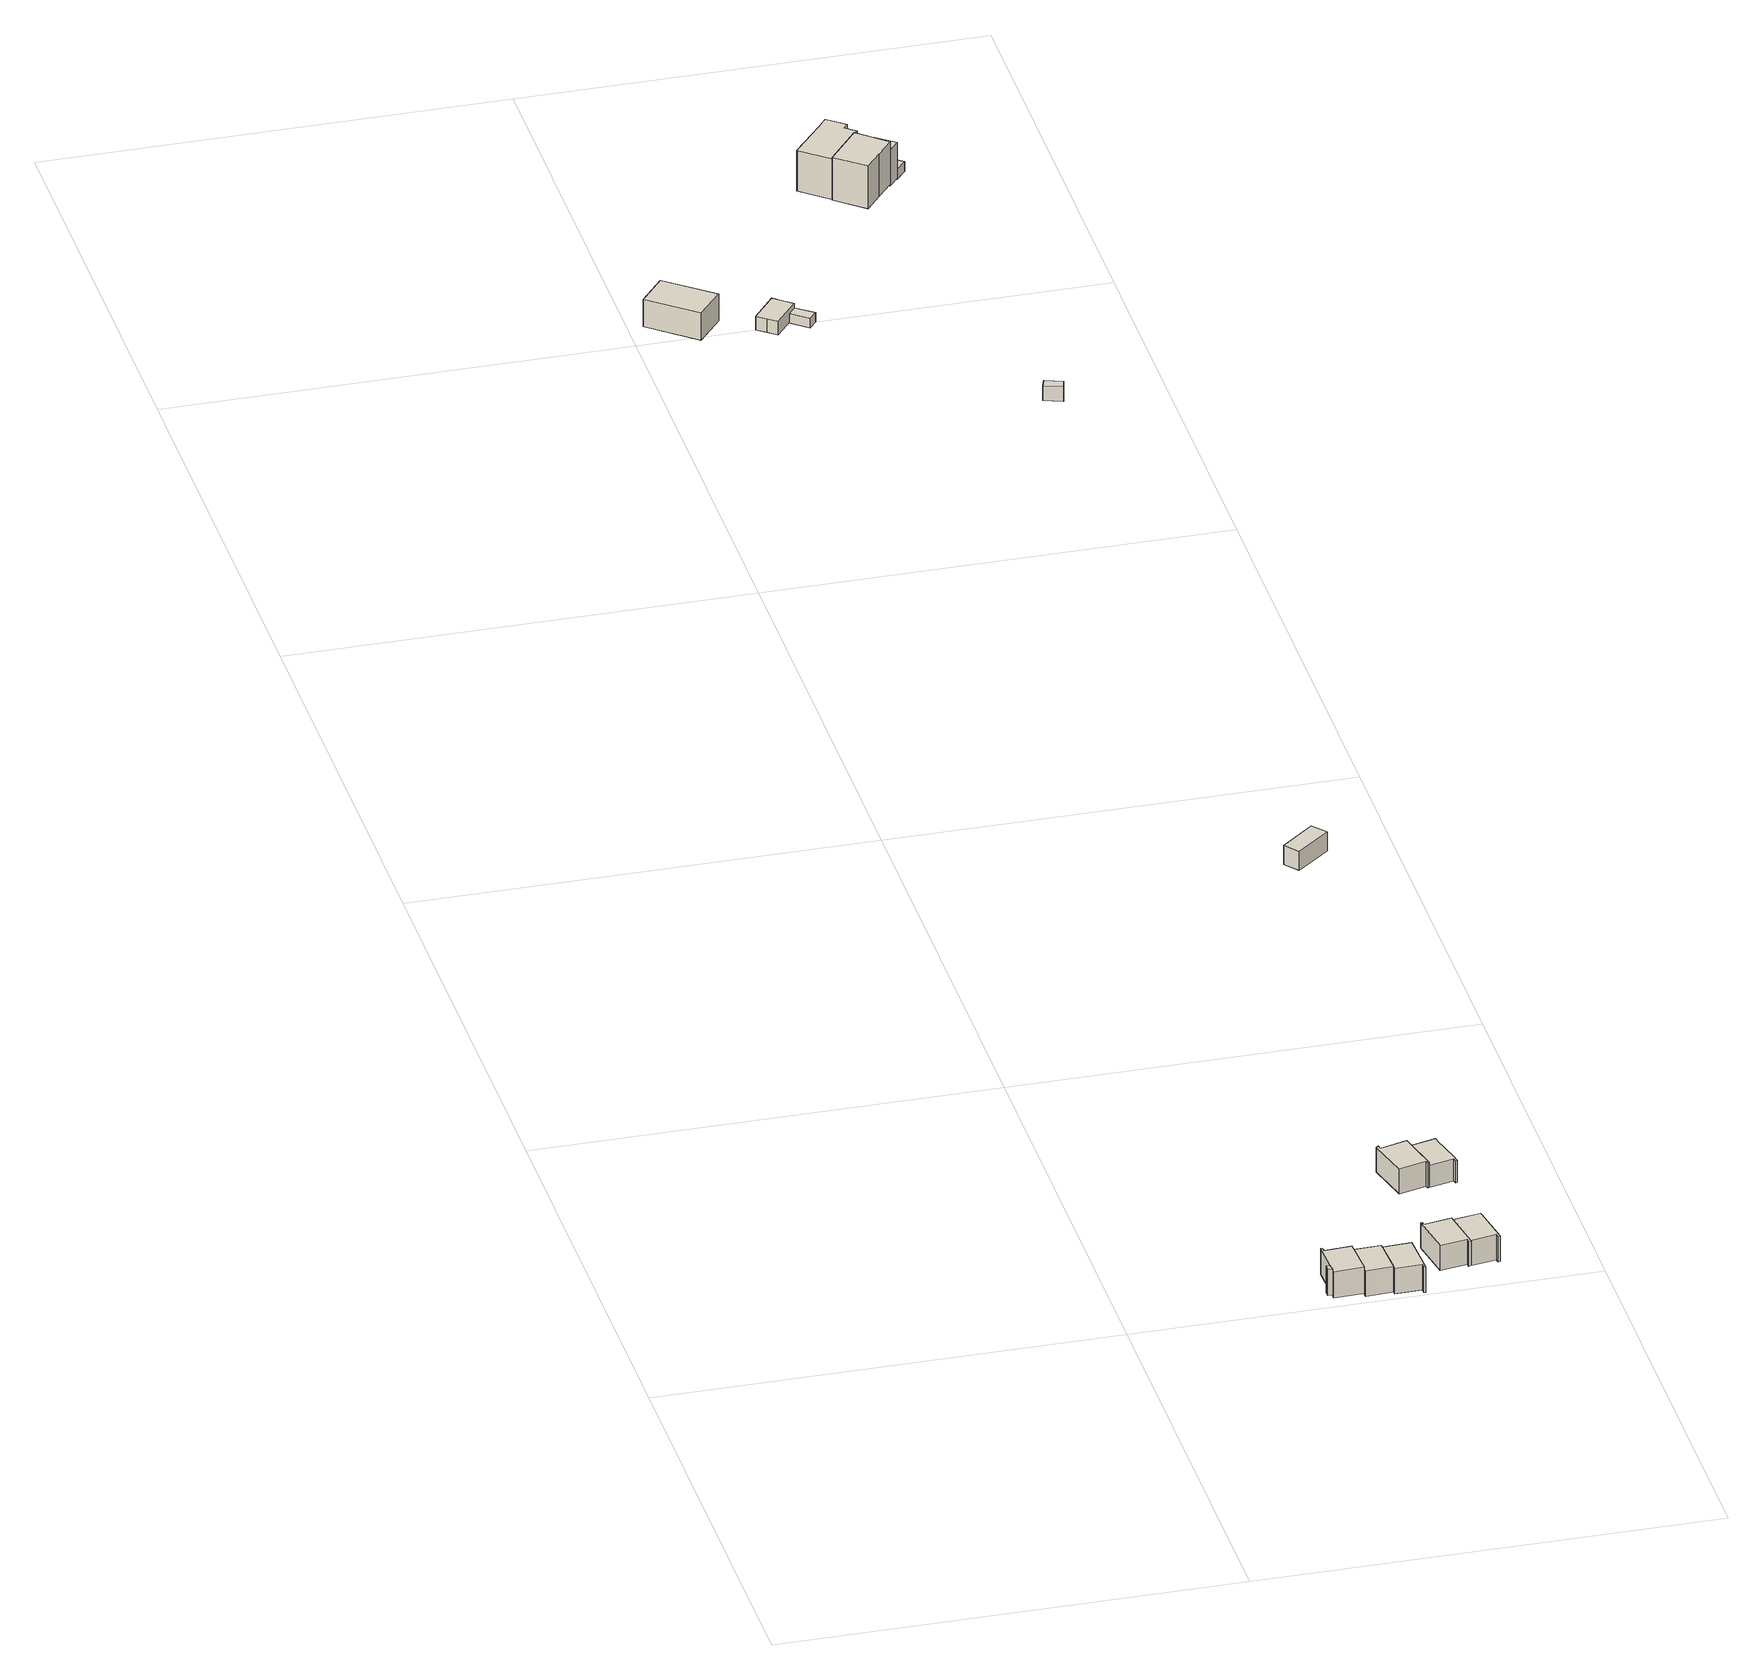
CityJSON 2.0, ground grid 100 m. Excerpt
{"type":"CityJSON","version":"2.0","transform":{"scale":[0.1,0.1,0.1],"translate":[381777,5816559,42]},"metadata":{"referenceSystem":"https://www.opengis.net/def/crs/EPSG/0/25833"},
"CityObjects":{
"building1":{"type":"Building","attributes":{"Gemeindeschluessel":"11000004","function":"31001_1010"},"address":[{"country":"Germany","locality":"Berlin","thoroughfareNumber":"15L","thoroughfareName":"Auerbachstraße"}],"children":["building1-1","building1-2"]},
"building1-1":{"type":"BuildingPart","attributes":{"BezugspunktDach":"2200","measuredHeight":6.23,"storeysAboveGround":2},"parents":["building1"],"geometry":[{"type":"MultiSurface","lod":"1","boundaries":[[[0,1,2,3,4,5,6,7,8]],[[9,10,11,12,13,14,15,16,17]],[[9,17,8,7]],[[10,9,7,6]],[[11,10,6,5]],[[12,11,5,4]],[[13,12,4,3]],[[14,13,3,2]],[[15,14,2,1]],[[16,15,1,18,19]],[[17,16,0,8]],[[19,18,1,0]]]}]},
"building1-2":{"type":"BuildingPart","attributes":{"BezugspunktDach":"2200","measuredHeight":6.11,"storeysAboveGround":2},"parents":["building1"],"geometry":[{"type":"Solid","lod":"1","boundaries":[[[[20,1,0,21]],[[19,18,22,23]],[[19,23,21,0]],[[22,18,1,20]],[[23,22,20,21]],[[18,19,0,1]]]]}]},
"building2":{"type":"Building","attributes":{"Gemeindeschluessel":"11000004","BezugspunktDach":"2200","function":"31001_1010","measuredHeight":5.91,"storeysAboveGround":2},"address":[{"country":"Germany","locality":"Berlin","thoroughfareNumber":"15K","thoroughfareName":"Auerbachstraße"}],"geometry":[{"type":"Solid","lod":"1","boundaries":[[[[24,25,26,27,28,29]],[[30,31,32,33,34,35]],[[30,35,29,28]],[[31,30,28,27]],[[32,31,27,26]],[[33,32,26,25]],[[34,33,25,24]],[[35,34,24,29]]]]}]},
"building3":{"type":"Building","attributes":{"Gemeindeschluessel":"11000004","BezugspunktDach":"2200","function":"31001_1010","measuredHeight":5.91,"storeysAboveGround":2},"address":[{"country":"Germany","locality":"Berlin","thoroughfareNumber":"15I","thoroughfareName":"Auerbachstraße"}],"geometry":[{"type":"Solid","lod":"1","boundaries":[[[[26,36,37,38,39,40,27]],[[41,42,43,44,45,32,31]],[[41,31,27,40]],[[42,41,40,39]],[[43,42,39,38]],[[44,43,38,37]],[[45,44,37,36]],[[32,45,36,26]],[[31,32,26,27]]]]}]},
"building4":{"type":"Building","attributes":{"Gemeindeschluessel":"11000004","BezugspunktDach":"2200","function":"31001_1010","measuredHeight":5.86,"storeysAboveGround":2},"address":[{"country":"Germany","locality":"Berlin","thoroughfareNumber":"15H","thoroughfareName":"Auerbachstraße"}],"geometry":[{"type":"Solid","lod":"1","boundaries":[[[[46,47,48,49,50,51,52,53,54]],[[55,56,57,58,59,60,61,62,63]],[[55,63,54,53]],[[56,55,53,52]],[[57,56,52,51]],[[58,57,51,50]],[[59,58,50,49]],[[60,59,49,48]],[[61,60,48,47]],[[62,61,47,46]],[[63,62,46,54]]]]}]},
"building5":{"type":"Building","attributes":{"Gemeindeschluessel":"11000004","BezugspunktDach":"2200","function":"31001_1010","measuredHeight":5.91,"storeysAboveGround":2},"address":[{"country":"Germany","locality":"Berlin","thoroughfareNumber":"15D","thoroughfareName":"Auerbachstraße"}],"geometry":[{"type":"Solid","lod":"1","boundaries":[[[[64,65,66,67,68,69,70,71,72]],[[73,74,75,76,77,78,79,80,81]],[[73,81,72,71]],[[74,73,71,70]],[[75,74,70,69]],[[76,75,69,68]],[[77,76,68,67]],[[78,77,67,66]],[[79,78,66,65]],[[80,79,65,64]],[[81,80,64,72]]]]}]},
"building6":{"type":"Building","attributes":{"Gemeindeschluessel":"11000004","BezugspunktDach":"2200","function":"31001_1010","measuredHeight":5.93,"storeysAboveGround":2},"address":[{"country":"Germany","locality":"Berlin","thoroughfareNumber":"15G","thoroughfareName":"Auerbachstraße"}],"geometry":[{"type":"Solid","lod":"1","boundaries":[[[[82,83,84,85,86,87,88]],[[89,90,91,92,93,59,58]],[[89,58,88,87]],[[90,89,87,86]],[[91,90,86,85]],[[92,91,85,84]],[[93,92,84,83]],[[59,93,83,82]],[[58,59,82,88]]]]}]},
"building7":{"type":"Building","attributes":{"Gemeindeschluessel":"11000004","BezugspunktDach":"2200","function":"31001_1010","measuredHeight":5.95,"storeysAboveGround":2},"address":[{"country":"Germany","locality":"Berlin","thoroughfareNumber":"15C","thoroughfareName":"Auerbachstraße"}],"geometry":[{"type":"Solid","lod":"1","boundaries":[[[[94,95,96,97,98,99,100,101,102,103,104]],[[105,106,107,108,109,110,111,77,112,113,76]],[[105,76,104,103]],[[106,105,103,102]],[[107,106,102,101]],[[108,107,101,100]],[[109,108,100,99]],[[110,109,99,98]],[[111,110,98,97]],[[77,111,97,96]],[[112,77,96,95]],[[113,112,95,94]],[[76,113,94,104]]]]}]},
"building8":{"type":"Building","attributes":{"Gemeindeschluessel":"11000004","BezugspunktDach":"2200","function":"31001_1010","measuredHeight":7.68,"storeysAboveGround":2},"address":[{"country":"Germany","locality":"Berlin","thoroughfareNumber":"160, 162","thoroughfareName":"Eichkampstraße"}],"geometry":[{"type":"Solid","lod":"1","boundaries":[[[[114,115,116,117,118]],[[119,120,121,122,123]],[[119,123,118,117]],[[120,119,117,116]],[[121,120,116,115]],[[122,121,115,114]],[[123,122,114,118]]]]}]},
"building9":{"type":"Building","attributes":{"Gemeindeschluessel":"11000004","BezugspunktDach":"2200","function":"31001_2000","measuredHeight":4.51,"storeysAboveGround":1},"address":[{"country":"Germany","locality":"Berlin","thoroughfareNumber":"1 (16)","thoroughfareName":"Am Bahnhof Grunewald"}],"geometry":[{"type":"Solid","lod":"1","boundaries":[[[[124,125,126,127]],[[128,129,130,131]],[[128,131,127,126]],[[129,128,126,125]],[[130,129,125,124]],[[131,130,124,127]]]]}]},
"building10":{"type":"Building","attributes":{"Gemeindeschluessel":"11000004","BezugspunktDach":"2200","function":"31001_2143","measuredHeight":3.81,"storeysAboveGround":1},"address":[{"country":"Germany","locality":"Berlin","thoroughfareNumber":"160 (1)","thoroughfareName":"Eichkampstraße"}],"geometry":[{"type":"Solid","lod":"1","boundaries":[[[[132,133,134,135,136,137]],[[138,139,140,141,142,143]],[[138,143,137,136]],[[139,138,136,135]],[[140,139,135,134]],[[141,140,134,133]],[[142,141,133,132]],[[143,142,132,137]]]]}]},
"building11":{"type":"Building","attributes":{"Gemeindeschluessel":"11000004","BezugspunktDach":"2200","function":"51009_1610","measuredHeight":2.25,"storeysAboveGround":0},"address":[{"country":"Germany","locality":"Berlin"}],"geometry":[{"type":"Solid","lod":"1","boundaries":[[[[144,145,146,147]],[[140,148,149,150]],[[140,150,147,146]],[[148,140,146,145]],[[149,148,145,144]],[[150,149,144,147]]]]}]},
"building12":{"type":"Building","attributes":{"Gemeindeschluessel":"11000004","BezugspunktDach":"2200","function":"51009_1610","measuredHeight":3.51,"storeysAboveGround":0},"address":[{"country":"Germany","locality":"Berlin"}],"geometry":[{"type":"Solid","lod":"1","boundaries":[[[[151,152,153,154]],[[155,156,157,158]],[[155,158,154,153]],[[156,155,153,152]],[[157,156,152,151]],[[158,157,151,154]]]]}]},
"building13":{"type":"Building","attributes":{"Gemeindeschluessel":"11000004","BezugspunktDach":"2200","function":"31001_1010","measuredHeight":12.87,"storeysAboveGround":2},"address":[{"country":"Germany","locality":"Berlin","thoroughfareNumber":"2A","thoroughfareName":"Dauerwaldweg"}],"geometry":[{"type":"Solid","lod":"1","boundaries":[[[[159,160,161,162,163,164,165,166,167,168]],[[169,170,171,172,173,174,175,176,177,178]],[[169,178,168,167]],[[170,169,167,166]],[[171,170,166,165]],[[172,171,165,164]],[[173,172,164,163]],[[174,173,163,162]],[[175,174,162,161]],[[176,175,161,160]],[[177,176,160,159]],[[178,177,159,168]]]]}]},
"building14":{"type":"Building","attributes":{"Gemeindeschluessel":"11000004","function":"31001_1010"},"address":[{"country":"Germany","locality":"Berlin","thoroughfareNumber":"2","thoroughfareName":"Dauerwaldweg"}],"children":["building14-1","building14-2"]},
"building14-1":{"type":"BuildingPart","attributes":{"BezugspunktDach":"2200","measuredHeight":12,"storeysAboveGround":2},"parents":["building14"],"geometry":[{"type":"MultiSurface","lod":"1","boundaries":[[[179,180,181,182,183]],[[184,185,186,187,188]],[[184,188,183,182]],[[185,189,190,182,181]],[[186,185,181,180]],[[187,186,180,179]],[[188,187,179,183]],[[184,190,189,185]]]}]},
"building14-2":{"type":"BuildingPart","attributes":{"BezugspunktDach":"2200","measuredHeight":8.46,"storeysAboveGround":2},"parents":["building14"],"geometry":[{"type":"MultiSurface","lod":"1","boundaries":[[[189,191,192,193,194,190]],[[195,196,197,198,199,200]],[[195,200,190,194]],[[196,195,194,193]],[[197,196,193,192]],[[198,197,192,191]],[[199,198,191,189]],[[200,199,189,185,184]],[[184,185,189,190]]]}]},
"building15":{"type":"Building","attributes":{"Gemeindeschluessel":"11000004","BezugspunktDach":"2200","function":"31001_2463","measuredHeight":2.27,"storeysAboveGround":1},"address":[{"country":"Germany","locality":"Berlin","thoroughfareNumber":"2 (1)","thoroughfareName":"Dauerwaldweg"}],"geometry":[{"type":"Solid","lod":"1","boundaries":[[[[201,202,203,204,205]],[[206,207,208,209,210]],[[206,210,205,204]],[[207,206,204,203]],[[208,207,203,202]],[[209,208,202,201]],[[210,209,201,205]]]]}]}
},
"vertices":[
[440,59,63],[441,44,63],[441,33,63],[505,35,63],[502,112,63],[501,121,63],[442,118,63],[441,128,63],[438,128,63],[441,128,1],[442,118,1],[501,121,1],[502,112,1],[505,35,1],[441,33,1],[441,44,1],[440,59,1],[438,128,1],[441,44,2],[440,59,2],
[431,44,63],[431,59,63],[431,44,2],[431,59,2],
[505,35,60],[505,24,60],[564,27,60],[561,107,60],[561,114,60],[502,112,60],[561,114,0],[561,107,0],[564,27,0],[505,24,0],[505,35,0],[502,112,0],
[565,20,60],[623,21,60],[623,10,60],[627,10,60],[623,109,60],[623,109,0],[627,10,0],[623,10,0],[623,21,0],[565,20,0],
[676,85,59],[736,95,59],[737,87,59],[742,88,59],[727,176,59],[726,184,59],[665,174,59],[664,181,59],[660,181,59],[664,181,0],[665,174,0],[726,184,0],[727,176,0],[742,88,0],[737,87,0],[736,95,0],[676,85,0],[660,181,0],
[657,342,93],[716,357,93],[719,350,93],[722,351,93],[702,436,93],[699,446,93],[640,430,93],[638,439,93],[633,436,93],[638,439,34],[640,430,34],[699,446,34],[702,436,34],[722,351,34],[719,350,34],[716,357,34],[657,342,34],[633,436,34],
[742,88,60],[797,97,60],[799,88,60],[803,89,60],[788,180,60],[787,186,60],[727,176,60],[787,186,0],[788,180,0],[803,89,0],[799,88,0],[797,97,0],
[704,428,86],[721,359,86],[722,351,86],[776,364,86],[778,356,86],[782,357,86],[779,373,86],[762,441,86],[762,442,86],[760,450,86],[702,436,86],[760,450,34],[762,442,34],[762,441,34],[779,373,34],[782,357,34],[778,356,34],[776,364,34],[721,359,34],[704,428,34],
[105,3878,133],[158,3942,133],[57,4023,133],[31,3991,133],[5,3959,133],[31,3991,69],[57,4023,69],[158,3942,69],[105,3878,69],[5,3959,69],
[762,1566,113],[836,1626,113],[810,1657,113],[737,1596,113],[810,1657,68],[836,1626,68],[762,1566,68],[737,1596,68],
[243,3878,99],[262,3862,99],[311,3922,99],[292,3938,99],[272,3954,99],[223,3893,99],[272,3954,67],[292,3938,67],[311,3922,67],[262,3862,67],[243,3878,67],[223,3893,67],
[332,3873,89],[348,3893,89],[311,3922,89],[295,3903,89],[348,3893,67],[332,3873,67],[295,3903,67],
[760,3478,95],[766,3498,95],[727,3511,95],[720,3491,95],[727,3511,60],[766,3498,60],[760,3478,60],[720,3491,60],
[499,4344,166],[537,4391,166],[566,4427,166],[575,4438,166],[553,4456,166],[562,4468,166],[524,4498,166],[514,4487,166],[505,4475,166],[438,4395,166],[505,4475,70],[514,4487,70],[524,4498,70],[562,4468,70],[553,4456,70],[575,4438,70],[566,4427,70],[537,4391,70],[499,4344,70],[438,4395,70],
[561,4293,170],[594,4334,170],[628,4374,170],[566,4427,170],[499,4344,170],[566,4427,69],[628,4374,69],[594,4334,69],[561,4293,69],[499,4344,69],[628,4374,150],[566,4427,150],
[649,4400,150],[609,4431,150],[599,4419,150],[575,4438,150],[575,4438,65],[599,4419,65],[609,4431,65],[649,4400,65],[628,4374,65],[566,4427,65],
[609,4431,86],[649,4400,86],[671,4426,86],[622,4464,86],[602,4437,86],[622,4464,63],[671,4426,63],[649,4400,63],[609,4431,63],[602,4437,63]
]}
